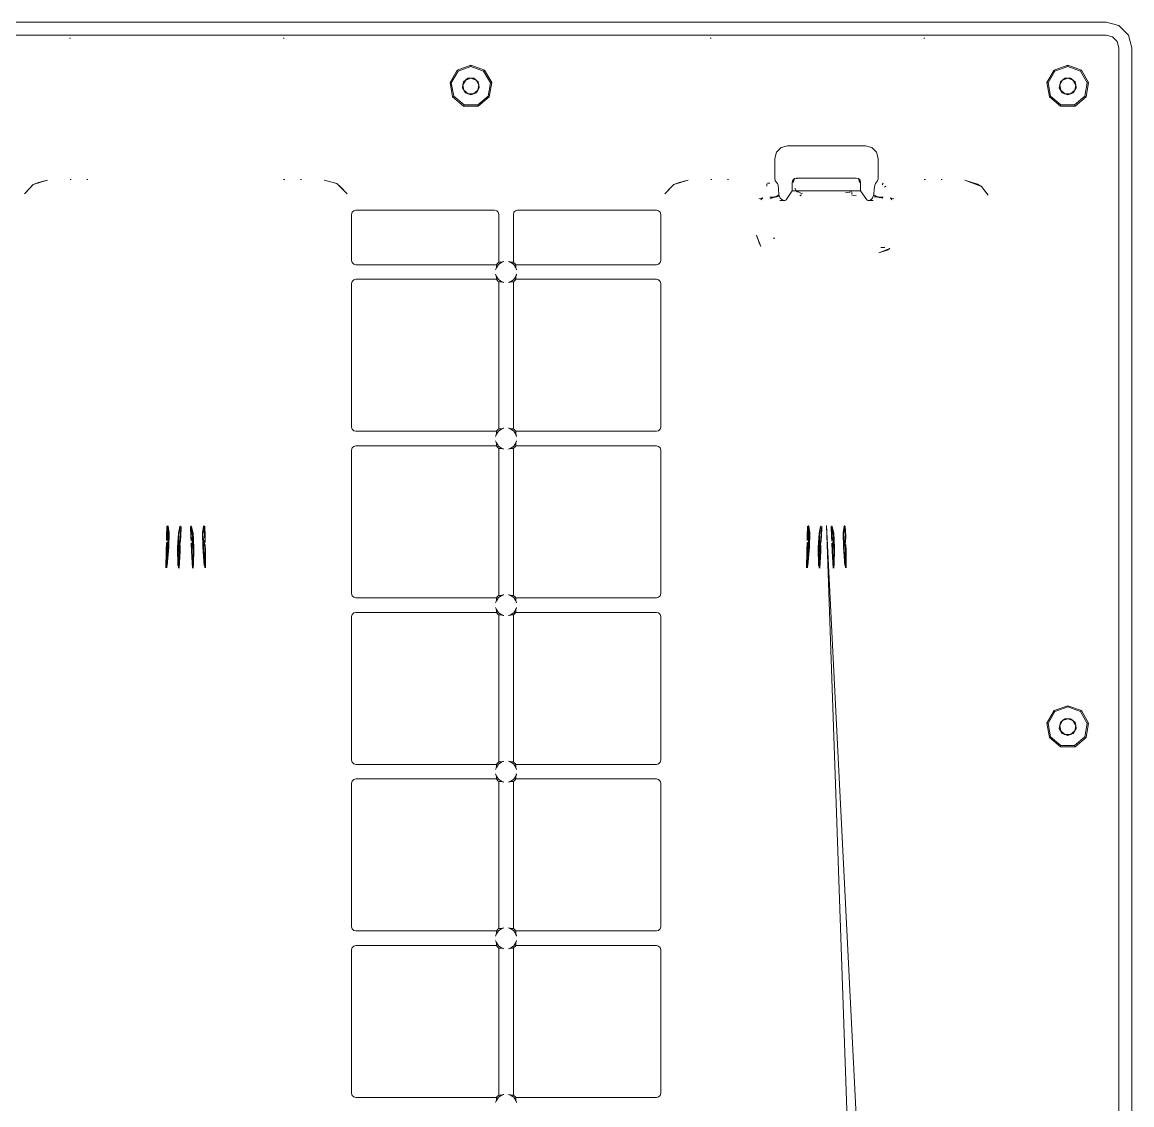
# Model space of a CAD drawing. Header units: millimetres. Extents: x 0 to 1729, y -270 to 583.
# Drawn here: x 888.2 to 1148, y 174.5 to 428 of the extents above; entities that cross this region are included whole.
import ezdxf

# ---------------------------------------------------------------- set-up
doc = ezdxf.new("R2010")
doc.units = ezdxf.units.MM
doc.layers.add('OUTLINE', color=7, linetype='Continuous')

msp = doc.modelspace()

# ---------------------------------------------------------------- linework, layer by layer
at = {"layer": 'OUTLINE', "lineweight": 13}
for p, q in [((6, 428), (1142, 428)), ((1142, 428), (1145, 427.2)), ((1145, 427.2), (1147.2, 425)), ((6, 425), (1142, 425)), ((899.28, 424.28), (899.47, 424.28)), ((899.47, 424.28), (899.53, 424.29)), ((949.28, 424.28), (949.47, 424.28)), ((949.47, 424.28), (949.53, 424.29)), ((1049.28, 424.28), (1049.47, 424.28)), ((1049.47, 424.28), (1049.53, 424.29)), ((1099.28, 424.28), (1099.47, 424.28)), ((1099.47, 424.28), (1099.53, 424.29)), ((1142, 425), (1143.5, 424.6)), ((1143.5, 424.6), (1144.6, 423.5)), ((1144.6, 423.5), (1145, 422)), ((1147.2, 425), (1148, 422)), ((1145, 6), (1145, 422)), ((1148, 6), (1148, 422)), ((988.37, 413.86), (990.06, 416.8)), ((988.67, 413.81), (990.26, 416.56)), ((990.06, 416.8), (993.25, 417.96)), ((990.06, 416.8), (990.26, 416.56)), ((990.26, 416.56), (993.25, 417.65)), ((993.25, 417.96), (993.25, 417.65)), ((993.25, 417.96), (996.44, 416.8)), ((993.25, 417.65), (996.24, 416.56)), ((996.24, 416.56), (996.44, 416.8)), ((996.24, 416.56), (997.83, 413.81)), ((996.44, 416.8), (998.13, 413.86)), ((1128.12, 413.86), (1129.81, 416.8)), ((1128.42, 413.81), (1130.01, 416.56)), ((1129.81, 416.8), (1133, 417.96)), ((1129.81, 416.8), (1130.01, 416.56)), ((1130.01, 416.56), (1133, 417.65)), ((1133, 417.96), (1133, 417.65)), ((1133, 417.96), (1136.19, 416.8)), ((1133, 417.65), (1135.99, 416.56)), ((1135.99, 416.56), (1136.19, 416.8)), ((1135.99, 416.56), (1137.58, 413.81)), ((1136.19, 416.8), (1137.88, 413.86)), ((988.37, 413.86), (988.67, 413.81)), ((988.37, 413.86), (988.96, 410.52)), ((988.67, 413.81), (989.22, 410.67)), ((991.28, 412.65), (991.52, 414)), ((991.28, 412.65), (991.38, 413.33)), ((991.38, 413.33), (992.03, 414.45)), ((991.38, 413.33), (991.52, 414)), ((991.38, 413.33), (991.61, 412.05)), ((991.52, 414), (992.57, 414.88)), ((991.52, 414), (992.03, 414.45)), ((992.03, 414.45), (993.25, 414.9)), ((992.03, 414.45), (992.57, 414.88)), ((992.57, 414.88), (993.25, 414.9)), ((992.57, 414.88), (993.93, 414.88)), ((993.25, 414.9), (993.93, 414.88)), ((993.25, 414.9), (994.47, 414.45)), ((993.93, 414.88), (994.47, 414.45)), ((993.93, 414.88), (994.98, 414)), ((994.47, 414.45), (994.98, 414)), ((994.47, 414.45), (995.12, 413.33)), ((994.89, 412.05), (995.12, 413.33)), ((994.98, 414), (995.12, 413.33)), ((994.98, 414), (995.22, 412.65)), ((995.12, 413.33), (995.22, 412.65)), ((997.28, 410.67), (997.83, 413.81)), ((997.54, 410.52), (998.13, 413.86)), ((997.83, 413.81), (998.13, 413.86)), ((1128.12, 413.86), (1128.42, 413.81)), ((1128.12, 413.86), (1128.71, 410.52)), ((1128.42, 413.81), (1128.97, 410.67)), ((1131.03, 412.65), (1131.27, 414)), ((1131.03, 412.65), (1131.13, 413.33)), ((1131.13, 413.33), (1131.78, 414.45)), ((1131.13, 413.33), (1131.27, 414)), ((1131.13, 413.33), (1131.36, 412.05)), ((1131.27, 414), (1132.32, 414.88)), ((1131.27, 414), (1131.78, 414.45)), ((1131.78, 414.45), (1133, 414.9)), ((1131.78, 414.45), (1132.32, 414.88)), ((1132.32, 414.88), (1133, 414.9)), ((1132.32, 414.88), (1133.68, 414.88)), ((1133, 414.9), (1133.68, 414.88)), ((1133, 414.9), (1134.22, 414.45)), ((1133.68, 414.88), (1134.22, 414.45)), ((1133.68, 414.88), (1134.73, 414)), ((1134.22, 414.45), (1134.73, 414)), ((1134.22, 414.45), (1134.87, 413.33)), ((1134.64, 412.05), (1134.87, 413.33)), ((1134.73, 414), (1134.87, 413.33)), ((1134.73, 414), (1134.97, 412.65)), ((1134.87, 413.33), (1134.97, 412.65)), ((1137.03, 410.67), (1137.58, 413.81)), ((1137.29, 410.52), (1137.88, 413.86)), ((1137.58, 413.81), (1137.88, 413.86)), ((988.96, 410.52), (989.22, 410.67)), ((988.96, 410.52), (991.55, 408.34)), ((989.22, 410.67), (991.66, 408.63)), ((991.28, 412.65), (991.61, 412.05)), ((991.28, 412.65), (991.96, 411.47)), ((991.61, 412.05), (991.96, 411.47)), ((991.61, 412.05), (992.6, 411.22)), ((991.96, 411.47), (992.6, 411.22)), ((991.96, 411.47), (993.25, 411)), ((992.6, 411.22), (993.25, 411)), ((992.6, 411.22), (993.9, 411.22)), ((993.25, 411), (994.54, 411.47)), ((993.25, 411), (993.9, 411.22)), ((993.9, 411.22), (994.89, 412.05)), ((993.9, 411.22), (994.54, 411.47)), ((994.54, 411.47), (995.22, 412.65)), ((994.54, 411.47), (994.89, 412.05)), ((994.84, 408.63), (997.28, 410.67)), ((994.89, 412.05), (995.22, 412.65)), ((994.95, 408.34), (997.54, 410.52)), ((997.28, 410.67), (997.54, 410.52)), ((1128.71, 410.52), (1128.97, 410.67)), ((1128.71, 410.52), (1131.3, 408.34)), ((1128.97, 410.67), (1131.41, 408.63)), ((1131.03, 412.65), (1131.36, 412.05)), ((1131.03, 412.65), (1131.71, 411.47)), ((1131.36, 412.05), (1131.71, 411.47)), ((1131.36, 412.05), (1132.35, 411.22)), ((1131.71, 411.47), (1132.35, 411.22)), ((1131.71, 411.47), (1133, 411)), ((1132.35, 411.22), (1133, 411)), ((1132.35, 411.22), (1133.65, 411.22)), ((1133, 411), (1134.29, 411.47)), ((1133, 411), (1133.65, 411.22)), ((1133.65, 411.22), (1134.64, 412.05)), ((1133.65, 411.22), (1134.29, 411.47)), ((1134.29, 411.47), (1134.97, 412.65)), ((1134.29, 411.47), (1134.64, 412.05)), ((1134.59, 408.63), (1137.03, 410.67)), ((1134.64, 412.05), (1134.97, 412.65)), ((1134.7, 408.34), (1137.29, 410.52)), ((1137.03, 410.67), (1137.29, 410.52)), ((991.55, 408.34), (991.66, 408.63)), ((991.55, 408.34), (994.95, 408.34)), ((991.66, 408.63), (994.84, 408.63)), ((994.84, 408.63), (994.95, 408.34)), ((1131.3, 408.34), (1131.41, 408.63)), ((1131.3, 408.34), (1134.7, 408.34)), ((1131.41, 408.63), (1134.59, 408.63)), ((1134.59, 408.63), (1134.7, 408.34)), ((1064.41, 396.1), (1064.81, 397.59)), ((1064.81, 397.59), (1065.9, 398.68)), ((1065.9, 398.68), (1067.39, 399.08)), ((1067.39, 399.08), (1085.61, 399.08)), ((1085.61, 399.08), (1087.1, 398.68)), ((1087.1, 398.68), (1088.19, 397.59)), ((1088.19, 397.59), (1088.59, 396.1)), ((1064.41, 391.83), (1064.41, 396.1)), ((1088.59, 391.83), (1088.59, 396.1)), ((888.7, 387.82), (890.78, 389.97)), ((890.18, 389.39), (890.78, 389.97)), ((890.78, 389.97), (894.1, 391.01)), ((890.78, 389.97), (892, 390.47)), ((892, 390.47), (894.1, 391.01)), ((899.4, 391.17), (899.67, 391.17)), ((903.33, 391.17), (903.6, 391.17)), ((949.4, 391.17), (949.67, 391.17)), ((953.33, 391.17), (953.6, 391.17)), ((958.9, 391.01), (961, 390.47)), ((958.9, 391.01), (961.83, 390.2)), ((961, 390.47), (961.83, 390.2)), ((961.83, 390.2), (962.82, 389.39)), ((961.83, 390.2), (964.3, 387.82)), ((1038.7, 387.82), (1040.78, 389.97)), ((1040.18, 389.39), (1040.78, 389.97)), ((1040.78, 389.97), (1044.1, 391.01)), ((1040.78, 389.97), (1042, 390.47)), ((1042, 390.47), (1044.1, 391.01)), ((1049.4, 391.17), (1049.67, 391.17)), ((1053.33, 391.17), (1053.6, 391.17)), ((1062.54, 390.14), (1062.56, 389.61)), ((1062.72, 390.32), (1063.25, 390.3)), ((1064.41, 391.83), (1064.42, 391.37)), ((1064.42, 391.37), (1064.46, 391.01)), ((1064.46, 391.01), (1064.52, 390.84)), ((1064.52, 390.84), (1065.02, 390.26)), ((1065.02, 390.26), (1065.18, 389.81)), ((1065.18, 389.81), (1065.31, 388.9)), ((1068.5, 390.5), (1068.63, 391)), ((1068.5, 388.5), (1068.5, 390.5)), ((1068.63, 391), (1069, 391.37)), ((1068.72, 390.47), (1068.94, 391.19)), ((1068.72, 390.47), (1068.86, 391.01)), ((1068.86, 391.01), (1068.94, 391.19)), ((1069, 391.37), (1069.51, 391.5)), ((1069.43, 391.38), (1069.61, 391.42)), ((1069.43, 391.38), (1069.52, 391.41)), ((1069.51, 391.5), (1083.49, 391.5)), ((1069.52, 391.41), (1069.61, 391.42)), ((1083.49, 391.5), (1084, 391.37)), ((1084, 391.37), (1084.37, 391)), ((1084.06, 391.19), (1084.16, 390.98)), ((1084.06, 391.19), (1084.28, 390.47)), ((1084.16, 390.98), (1084.28, 390.47)), ((1084.37, 391), (1084.5, 390.5)), ((1084.5, 388.5), (1084.5, 390.5)), ((1087.69, 388.9), (1087.82, 389.81)), ((1087.82, 389.81), (1087.98, 390.26)), ((1087.98, 390.26), (1088.48, 390.84)), ((1088.48, 390.84), (1088.54, 391.01)), ((1088.54, 391.01), (1088.58, 391.37)), ((1088.58, 391.37), (1088.59, 391.83)), ((1089.54, 389.92), (1089.75, 390.3)), ((1099.4, 391.17), (1099.67, 391.17)), ((1103.33, 391.17), (1103.6, 391.17)), ((1108.9, 391.01), (1111.88, 390.05)), ((1108.9, 391.01), (1112.8, 389.56)), ((1111.88, 390.05), (1112.8, 389.56)), ((888.7, 387.82), (890.18, 389.39)), ((962.82, 389.39), (964.3, 387.82)), ((1038.7, 387.82), (1040.18, 389.39)), ((1064.13, 387.06), (1064.9, 387.24)), ((1064.55, 387.09), (1064.9, 387.24)), ((1064.55, 387.09), (1065.06, 387.22)), ((1064.9, 387.24), (1065.26, 387.51)), ((1064.9, 387.24), (1065.06, 387.22)), ((1064.92, 387.1), (1065.06, 387.22)), ((1064.92, 387.1), (1065.31, 387.15)), ((1065.06, 387.22), (1065.26, 387.51)), ((1065.31, 388.9), (1065.38, 387.68)), ((1065.38, 387.68), (1065.69, 386.79)), ((1067.07, 386.44), (1068.5, 388.5)), ((1068.5, 388.5), (1084.5, 388.5)), ((1069.12, 389.16), (1069.56, 388.31)), ((1069.56, 388.31), (1069.98, 388.25)), ((1069.98, 388.25), (1070.63, 387.85)), ((1070.27, 387.37), (1070.63, 387.58)), ((1070.63, 387.85), (1070.91, 387.93)), ((1080.98, 388.01), (1082.48, 388.31)), ((1080.98, 388.01), (1081.86, 388.21)), ((1081.86, 388.21), (1082.48, 388.31)), ((1082.37, 387.85), (1082.63, 388.08)), ((1082.37, 387.58), (1083.08, 387.32)), ((1083.08, 387.32), (1083.44, 387.44)), ((1084.5, 388.5), (1085.93, 386.44)), ((1087.31, 386.79), (1087.62, 387.68)), ((1087.62, 387.68), (1087.69, 388.9)), ((1087.69, 387.12), (1088.08, 387.1)), ((1087.74, 387.48), (1088.1, 387.24)), ((1087.94, 387.24), (1088.08, 387.1)), ((1087.94, 387.24), (1088.1, 387.24)), ((1087.94, 387.24), (1088.45, 387.1)), ((1088.1, 387.24), (1088.45, 387.1)), ((1088.1, 387.24), (1088.87, 387.06)), ((1090.06, 389.4), (1090.44, 389.61)), ((1112.8, 389.56), (1114.05, 387.88)), ((1112.8, 389.56), (1114.39, 387.47)), ((1114.05, 387.88), (1114.39, 387.47)), ((1060.69, 386.61), (1061.62, 386.88)), ((1061.17, 386.38), (1061.62, 386.88)), ((1063.24, 387.05), (1064.13, 387.06)), ((1063.24, 387.05), (1063.86, 386.97)), ((1063.32, 386.74), (1063.86, 386.97)), ((1063.32, 386.74), (1064.17, 386.96)), ((1063.86, 386.97), (1064.55, 387.09)), ((1063.86, 386.97), (1064.13, 387.06)), ((1063.86, 386.97), (1064.17, 386.96)), ((1064.13, 387.06), (1064.55, 387.09)), ((1064.17, 386.96), (1064.92, 387.1)), ((1064.17, 386.96), (1064.55, 387.09)), ((1064.55, 387.09), (1064.92, 387.1)), ((1065.58, 386.21), (1066.1, 386.22)), ((1065.58, 386.21), (1066.87, 386.21)), ((1065.69, 386.79), (1066.02, 386.48)), ((1066.02, 386.48), (1066.42, 386.28)), ((1066.1, 386.22), (1066.55, 386.27)), ((1066.42, 386.28), (1066.87, 386.21)), ((1066.55, 386.27), (1066.9, 386.35)), ((1066.9, 386.35), (1067.07, 386.44)), ((1085.93, 386.44), (1086.1, 386.35)), ((1086.1, 386.35), (1086.45, 386.27)), ((1086.13, 386.21), (1086.58, 386.28)), ((1086.13, 386.21), (1087.42, 386.21)), ((1086.45, 386.27), (1086.9, 386.22)), ((1086.58, 386.28), (1086.98, 386.48)), ((1086.9, 386.22), (1087.42, 386.21)), ((1086.98, 386.48), (1087.31, 386.79)), ((1088.08, 387.1), (1088.45, 387.1)), ((1088.08, 387.1), (1088.83, 386.96)), ((1088.45, 387.1), (1088.83, 386.96)), ((1088.45, 387.1), (1088.87, 387.06)), ((1088.45, 387.1), (1089.14, 386.98)), ((1088.83, 386.96), (1089.14, 386.98)), ((1088.83, 386.96), (1089.73, 386.82)), ((1088.87, 387.06), (1089.14, 386.98)), ((1088.87, 387.06), (1089.76, 387.05)), ((1089.14, 386.98), (1089.76, 387.05)), ((1089.14, 386.98), (1089.73, 386.82)), ((1091.5, 386.85), (1091.83, 386.38)), ((1091.5, 386.85), (1092.31, 386.61)), ((965.31, 383), (965.45, 383.5)), ((965.31, 372.19), (965.31, 383)), ((965.45, 383.5), (965.81, 383.86)), ((965.81, 383.86), (966.32, 384)), ((966.32, 384), (998.8, 384)), ((998.8, 384), (999.3, 383.86)), ((999.3, 383.86), (999.67, 383.5)), ((999.67, 383.5), (999.8, 383)), ((999.8, 371.79), (999.8, 383)), ((1003.2, 383), (1003.33, 383.5)), ((1003.2, 371.79), (1003.2, 383)), ((1003.33, 383.5), (1003.7, 383.86)), ((1003.7, 383.86), (1004.2, 384)), ((1004.2, 384), (1036.68, 384)), ((1036.68, 384), (1037.19, 383.86)), ((1037.19, 383.86), (1037.55, 383.5)), ((1037.55, 383.5), (1037.69, 383)), ((1037.69, 372.19), (1037.69, 383)), ((1060.13, 378.15), (1060.8, 376.12)), ((1060.13, 378.15), (1061.13, 375.51)), ((1064.07, 377.38), (1064.16, 377.4)), ((1064.16, 377.4), (1064.44, 377.4)), ((1060.8, 376.12), (1061.13, 375.51)), ((1088.74, 373.98), (1091.34, 374.98)), ((1088.74, 373.98), (1090.74, 374.65)), ((1089.2, 375.26), (1089.96, 375.26)), ((1089.96, 375.26), (1090.18, 375.22)), ((1090.74, 374.65), (1091.34, 374.98)), ((965.31, 372.19), (965.45, 371.7)), ((965.45, 371.7), (965.81, 371.33)), ((999.39, 371.41), (999.59, 371.61)), ((999.59, 371.61), (999.8, 371.79)), ((999.73, 371.27), (1000.49, 371.79)), ((999.8, 371.79), (1000.48, 371.79)), ((1000.48, 371.79), (1000.53, 371.81)), ((1000.49, 371.79), (1000.98, 371.95)), ((1000.53, 371.81), (1000.64, 371.85)), ((1000.64, 371.85), (1000.8, 371.9)), ((1000.8, 371.9), (1000.98, 371.95)), ((1002.02, 371.95), (1002.2, 371.9)), ((1002.02, 371.95), (1002.51, 371.79)), ((1002.2, 371.9), (1002.36, 371.85)), ((1002.36, 371.85), (1002.47, 371.81)), ((1002.47, 371.81), (1002.52, 371.79)), ((1002.51, 371.79), (1003.27, 371.27)), ((1002.52, 371.79), (1003.2, 371.79)), ((1003.2, 371.79), (1003.41, 371.61)), ((1003.41, 371.61), (1003.61, 371.41)), ((1037.19, 371.33), (1037.55, 371.7)), ((1037.55, 371.7), (1037.69, 372.19)), ((965.81, 371.33), (966.32, 371.2)), ((966.32, 371.2), (999.21, 371.2)), ((999.05, 370.02), (999.21, 370.51)), ((999.05, 370.02), (999.1, 370.2)), ((999.05, 368.98), (999.1, 368.8)), ((999.05, 368.98), (999.21, 368.49)), ((999.1, 370.2), (999.15, 370.36)), ((999.15, 370.36), (999.19, 370.47)), ((999.19, 370.47), (999.21, 370.52)), ((999.21, 371.2), (999.39, 371.41)), ((999.21, 370.51), (999.73, 371.27)), ((999.21, 370.52), (999.21, 371.2)), ((1003.27, 371.27), (1003.79, 370.51)), ((1003.61, 371.41), (1003.79, 371.2)), ((1003.79, 371.2), (1003.79, 370.52)), ((1003.79, 371.2), (1036.68, 371.2)), ((1003.79, 370.52), (1003.81, 370.47)), ((1003.79, 370.51), (1003.95, 370.02)), ((1003.79, 368.49), (1003.95, 368.98)), ((1003.81, 370.47), (1003.85, 370.36)), ((1003.85, 370.36), (1003.9, 370.2)), ((1003.9, 370.2), (1003.95, 370.02)), ((1003.9, 368.8), (1003.95, 368.98)), ((1036.68, 371.2), (1037.19, 371.33)), ((965.31, 366.81), (965.45, 367.3)), ((965.31, 333.19), (965.31, 366.81)), ((965.45, 367.3), (965.81, 367.67)), ((965.81, 367.67), (966.32, 367.8)), ((966.32, 367.8), (999.21, 367.8)), ((999.1, 368.8), (999.15, 368.64)), ((999.15, 368.64), (999.19, 368.53)), ((999.19, 368.53), (999.21, 368.48)), ((999.21, 368.49), (999.73, 367.73)), ((999.21, 368.48), (999.21, 367.8)), ((999.21, 367.8), (999.39, 367.59)), ((999.39, 367.59), (999.59, 367.39)), ((999.59, 367.39), (999.8, 367.21)), ((999.73, 367.73), (1000.49, 367.21)), ((999.8, 332.79), (999.8, 367.21)), ((999.8, 367.21), (1000.48, 367.21)), ((1000.48, 367.21), (1000.53, 367.19)), ((1000.49, 367.21), (1000.98, 367.05)), ((1000.53, 367.19), (1000.64, 367.15)), ((1000.64, 367.15), (1000.8, 367.1)), ((1000.8, 367.1), (1000.98, 367.05)), ((1002.02, 367.05), (1002.51, 367.21)), ((1002.02, 367.05), (1002.2, 367.1)), ((1002.2, 367.1), (1002.36, 367.15)), ((1002.36, 367.15), (1002.47, 367.19)), ((1002.47, 367.19), (1002.52, 367.21)), ((1002.51, 367.21), (1003.27, 367.73)), ((1002.52, 367.21), (1003.2, 367.21)), ((1003.2, 367.21), (1003.41, 367.39)), ((1003.2, 332.79), (1003.2, 367.21)), ((1003.27, 367.73), (1003.79, 368.49)), ((1003.41, 367.39), (1003.61, 367.59)), ((1003.61, 367.59), (1003.79, 367.8)), ((1003.79, 368.48), (1003.81, 368.53)), ((1003.79, 367.8), (1003.79, 368.48)), ((1003.79, 367.8), (1036.68, 367.8)), ((1003.81, 368.53), (1003.85, 368.64)), ((1003.85, 368.64), (1003.9, 368.8)), ((1036.68, 367.8), (1037.19, 367.67)), ((1037.19, 367.67), (1037.55, 367.3)), ((1037.55, 367.3), (1037.69, 366.81)), ((1037.69, 333.19), (1037.69, 366.81)), ((965.31, 333.19), (965.45, 332.7)), ((965.45, 332.7), (965.81, 332.33)), ((999.39, 332.41), (999.59, 332.61)), ((999.59, 332.61), (999.8, 332.79)), ((999.73, 332.27), (1000.49, 332.79)), ((999.8, 332.79), (1000.48, 332.79)), ((1000.48, 332.79), (1000.53, 332.81)), ((1000.49, 332.79), (1000.98, 332.95)), ((1000.53, 332.81), (1000.64, 332.85)), ((1000.64, 332.85), (1000.8, 332.9)), ((1000.8, 332.9), (1000.98, 332.95)), ((1002.02, 332.95), (1002.2, 332.9)), ((1002.02, 332.95), (1002.51, 332.79)), ((1002.2, 332.9), (1002.36, 332.85)), ((1002.36, 332.85), (1002.47, 332.81)), ((1002.47, 332.81), (1002.52, 332.79)), ((1002.51, 332.79), (1003.27, 332.27)), ((1002.52, 332.79), (1003.2, 332.79)), ((1003.2, 332.79), (1003.41, 332.61)), ((1003.41, 332.61), (1003.61, 332.41)), ((1037.19, 332.33), (1037.55, 332.7)), ((1037.55, 332.7), (1037.69, 333.19)), ((965.81, 332.33), (966.32, 332.2)), ((966.32, 332.2), (999.21, 332.2)), ((999.05, 331.02), (999.21, 331.51)), ((999.05, 331.02), (999.1, 331.2)), ((999.05, 329.98), (999.1, 329.8)), ((999.05, 329.98), (999.21, 329.49)), ((999.1, 331.2), (999.15, 331.36)), ((999.15, 331.36), (999.19, 331.47)), ((999.19, 331.47), (999.21, 331.52)), ((999.21, 332.2), (999.39, 332.41)), ((999.21, 331.51), (999.73, 332.27)), ((999.21, 331.52), (999.21, 332.2)), ((1003.27, 332.27), (1003.79, 331.51)), ((1003.61, 332.41), (1003.79, 332.2)), ((1003.79, 332.2), (1003.79, 331.52)), ((1003.79, 332.2), (1036.68, 332.2)), ((1003.79, 331.52), (1003.81, 331.47)), ((1003.79, 331.51), (1003.95, 331.02)), ((1003.79, 329.49), (1003.95, 329.98)), ((1003.81, 331.47), (1003.85, 331.36)), ((1003.85, 331.36), (1003.9, 331.2)), ((1003.9, 331.2), (1003.95, 331.02)), ((1003.9, 329.8), (1003.95, 329.98)), ((1036.68, 332.2), (1037.19, 332.33)), ((965.31, 327.81), (965.45, 328.3)), ((965.31, 294.19), (965.31, 327.81)), ((965.45, 328.3), (965.81, 328.67)), ((965.81, 328.67), (966.32, 328.8)), ((966.32, 328.8), (999.21, 328.8)), ((999.1, 329.8), (999.15, 329.64)), ((999.15, 329.64), (999.19, 329.53)), ((999.19, 329.53), (999.21, 329.48)), ((999.21, 329.49), (999.73, 328.73)), ((999.21, 329.48), (999.21, 328.8)), ((999.21, 328.8), (999.39, 328.59)), ((999.39, 328.59), (999.59, 328.39)), ((999.59, 328.39), (999.8, 328.21)), ((999.73, 328.73), (1000.49, 328.21)), ((999.8, 293.79), (999.8, 328.21)), ((999.8, 328.21), (1000.48, 328.21)), ((1000.48, 328.21), (1000.53, 328.19)), ((1000.49, 328.21), (1000.98, 328.05)), ((1000.53, 328.19), (1000.64, 328.15)), ((1000.64, 328.15), (1000.8, 328.1)), ((1000.8, 328.1), (1000.98, 328.05)), ((1002.02, 328.05), (1002.51, 328.21)), ((1002.02, 328.05), (1002.2, 328.1)), ((1002.2, 328.1), (1002.36, 328.15)), ((1002.36, 328.15), (1002.47, 328.19)), ((1002.47, 328.19), (1002.52, 328.21)), ((1002.51, 328.21), (1003.27, 328.73)), ((1002.52, 328.21), (1003.2, 328.21)), ((1003.2, 328.21), (1003.41, 328.39)), ((1003.2, 293.79), (1003.2, 328.21)), ((1003.27, 328.73), (1003.79, 329.49)), ((1003.41, 328.39), (1003.61, 328.59)), ((1003.61, 328.59), (1003.79, 328.8)), ((1003.79, 329.48), (1003.81, 329.53)), ((1003.79, 328.8), (1003.79, 329.48)), ((1003.79, 328.8), (1036.68, 328.8)), ((1003.81, 329.53), (1003.85, 329.64)), ((1003.85, 329.64), (1003.9, 329.8)), ((1036.68, 328.8), (1037.19, 328.67)), ((1037.19, 328.67), (1037.55, 328.3)), ((1037.55, 328.3), (1037.69, 327.81)), ((1037.69, 294.19), (1037.69, 327.81)), ((921.99, 307.63), (922.08, 310.01)), ((922.01, 306.63), (922.08, 310.01)), ((922.1, 308.03), (922.16, 309.82)), ((922.12, 306.74), (922.16, 309.82)), ((922.27, 310.18), (922.5, 307.97)), ((922.35, 310), (922.4, 306.92)), ((922.35, 310), (922.61, 308.42)), ((924.76, 308.35), (925.13, 309.9)), ((924.84, 307.88), (925.22, 310.07)), ((925.16, 307.1), (925.31, 309.71)), ((925.21, 306.04), (925.4, 309.89)), ((925.24, 307.92), (925.31, 309.71)), ((925.32, 307.51), (925.4, 309.89)), ((927.6, 309.89), (927.68, 307.51)), ((927.6, 309.89), (927.77, 306.51)), ((927.69, 309.71), (927.76, 307.92)), ((927.69, 309.71), (927.87, 306.63)), ((927.78, 310.07), (928.16, 307.88)), ((927.87, 309.9), (928.14, 306.83)), ((927.87, 309.9), (928.24, 308.35)), ((930.39, 308.42), (930.65, 310)), ((930.5, 307.97), (930.73, 310.18)), ((930.84, 309.82), (930.87, 307.2)), ((930.84, 309.82), (930.9, 308.03)), ((930.92, 310.01), (931, 306.16)), ((930.92, 310.01), (931.01, 307.63)), ((1071.99, 307.63), (1072.08, 310.01)), ((1072.01, 306.63), (1072.08, 310.01)), ((1072.1, 308.03), (1072.16, 309.82)), ((1072.12, 306.74), (1072.16, 309.82)), ((1072.27, 310.18), (1072.5, 307.97)), ((1072.35, 310), (1072.4, 306.92)), ((1072.35, 310), (1072.61, 308.42)), ((1074.76, 308.35), (1075.13, 309.9)), ((1074.84, 307.88), (1075.22, 310.07)), ((1075.16, 307.1), (1075.31, 309.71)), ((1075.21, 306.04), (1075.4, 309.89)), ((1075.24, 307.92), (1075.31, 309.71)), ((1075.32, 307.51), (1075.4, 309.89)), ((1076.5, 310.15), (1085.22, 59.91)), ((1076.5, 310.15), (1089.37, 55.57)), ((1077.6, 309.89), (1077.68, 307.51)), ((1077.6, 309.89), (1077.77, 306.51)), ((1077.69, 309.71), (1077.76, 307.92)), ((1077.69, 309.71), (1077.87, 306.63)), ((1077.78, 310.07), (1078.16, 307.88)), ((1077.87, 309.9), (1078.14, 306.83)), ((1077.87, 309.9), (1078.24, 308.35)), ((1080.39, 308.42), (1080.65, 310)), ((1080.5, 307.97), (1080.73, 310.18)), ((1080.84, 309.82), (1080.87, 307.2)), ((1080.84, 309.82), (1080.9, 308.03)), ((1080.92, 310.01), (1081, 306.16)), ((1080.92, 310.01), (1081.01, 307.63)), ((921.99, 307.63), (922.01, 306.63)), ((922.1, 308.03), (922.12, 306.74)), ((922.28, 306.3), (922.29, 306.79)), ((922.29, 306.79), (922.5, 307.97)), ((922.39, 306.4), (922.4, 306.92)), ((922.4, 306.92), (922.61, 308.42)), ((922.42, 304.42), (922.5, 307.97)), ((922.54, 305.1), (922.61, 308.42)), ((924.59, 305.03), (924.76, 308.35)), ((924.59, 305.03), (924.86, 306.83)), ((924.67, 304.34), (924.84, 307.88)), ((924.67, 300.68), (924.86, 306.83)), ((924.76, 308.35), (924.89, 307.31)), ((924.84, 307.88), (924.94, 306.21)), ((924.85, 300.66), (925.13, 306.63)), ((924.86, 306.83), (924.89, 307.31)), ((925.08, 304.76), (925.13, 306.63)), ((925.16, 307.1), (925.24, 307.92)), ((925.21, 306.04), (925.32, 307.51)), ((927.68, 307.51), (927.77, 306.51)), ((927.76, 307.92), (927.87, 306.63)), ((928.04, 306.69), (928.16, 307.88)), ((928.04, 306.69), (928.06, 306.21)), ((928.14, 306.83), (928.24, 308.35)), ((928.14, 306.83), (928.16, 306.32)), ((928.16, 307.88), (928.33, 304.34)), ((928.24, 308.35), (928.41, 305.03)), ((930.39, 308.42), (930.46, 305.1)), ((930.39, 308.42), (930.59, 307.4)), ((930.46, 305.1), (930.6, 306.92)), ((930.5, 307.97), (930.58, 304.42)), ((930.5, 307.97), (930.72, 306.3)), ((930.59, 307.4), (930.6, 306.92)), ((930.6, 306.92), (930.84, 300.77)), ((930.87, 307.2), (930.9, 308.03)), ((930.88, 306.74), (930.96, 304.87)), ((930.88, 306.74), (931.02, 300.76)), ((931, 306.16), (931.01, 307.63)), ((1071.99, 307.63), (1072.01, 306.63)), ((1072.1, 308.03), (1072.12, 306.74)), ((1072.28, 306.3), (1072.29, 306.79)), ((1072.29, 306.79), (1072.5, 307.97)), ((1072.39, 306.4), (1072.4, 306.92)), ((1072.4, 306.92), (1072.61, 308.42)), ((1072.42, 304.42), (1072.5, 307.97)), ((1072.54, 305.1), (1072.61, 308.42)), ((1074.59, 305.03), (1074.76, 308.35)), ((1074.59, 305.03), (1074.86, 306.83)), ((1074.67, 304.34), (1074.84, 307.88)), ((1074.67, 300.68), (1074.86, 306.83)), ((1074.76, 308.35), (1074.89, 307.31)), ((1074.84, 307.88), (1074.94, 306.21)), ((1074.85, 300.66), (1075.13, 306.63)), ((1074.86, 306.83), (1074.89, 307.31)), ((1075.08, 304.76), (1075.13, 306.63)), ((1075.16, 307.1), (1075.24, 307.92)), ((1075.21, 306.04), (1075.32, 307.51)), ((1077.68, 307.51), (1077.77, 306.51)), ((1077.76, 307.92), (1077.87, 306.63)), ((1078.04, 306.69), (1078.16, 307.88)), ((1078.04, 306.69), (1078.06, 306.21)), ((1078.14, 306.83), (1078.24, 308.35)), ((1078.14, 306.83), (1078.16, 306.32)), ((1078.16, 307.88), (1078.33, 304.34)), ((1078.24, 308.35), (1078.41, 305.03)), ((1080.39, 308.42), (1080.46, 305.1)), ((1080.39, 308.42), (1080.59, 307.4)), ((1080.46, 305.1), (1080.6, 306.92)), ((1080.5, 307.97), (1080.58, 304.42)), ((1080.5, 307.97), (1080.72, 306.3)), ((1080.59, 307.4), (1080.6, 306.92)), ((1080.6, 306.92), (1080.84, 300.77)), ((1080.87, 307.2), (1080.9, 308.03)), ((1080.88, 306.74), (1080.96, 304.87)), ((1080.88, 306.74), (1081.02, 300.76)), ((1081, 306.16), (1081.01, 307.63)), ((921.86, 300.26), (922, 306.16)), ((921.86, 300.26), (921.91, 304.26)), ((921.91, 304.26), (922, 306.16)), ((921.98, 300.76), (922.11, 306.24)), ((921.98, 300.76), (922.04, 304.87)), ((922.04, 300.24), (922.28, 306.3)), ((922.04, 304.87), (922.11, 306.24)), ((922.04, 300.24), (922.42, 304.42)), ((922.16, 300.77), (922.54, 305.1)), ((922.28, 306.3), (922.42, 304.42)), ((922.39, 306.4), (922.54, 305.1)), ((924.59, 305.03), (924.67, 300.68)), ((924.67, 304.34), (924.91, 305.7)), ((924.67, 304.34), (924.76, 300.14)), ((924.85, 300.66), (925.08, 304.76)), ((924.91, 305.7), (924.94, 306.21)), ((924.94, 300.15), (925.19, 305.55)), ((924.94, 300.15), (925.16, 304.14)), ((925.16, 304.14), (925.19, 305.55)), ((927.79, 306.04), (927.84, 304.14)), ((927.79, 306.04), (928.06, 300.15)), ((927.84, 304.14), (928.06, 300.15)), ((927.89, 306.13), (927.92, 304.76)), ((927.89, 306.13), (928.15, 300.66)), ((927.92, 304.76), (928.15, 300.66)), ((928.06, 306.21), (928.33, 304.34)), ((928.16, 306.32), (928.41, 305.03)), ((928.24, 300.14), (928.33, 304.34)), ((928.33, 300.68), (928.41, 305.03)), ((930.46, 305.1), (930.84, 300.77)), ((930.58, 304.42), (930.73, 305.8)), ((930.58, 304.42), (930.96, 300.24)), ((930.72, 306.3), (930.73, 305.8)), ((930.96, 304.87), (931.02, 300.76)), ((931.01, 305.67), (931.09, 304.26)), ((931.01, 305.67), (931.14, 300.26)), ((931.09, 304.26), (931.14, 300.26)), ((1071.86, 300.26), (1072, 306.16)), ((1071.86, 300.26), (1071.91, 304.26)), ((1071.91, 304.26), (1072, 306.16)), ((1071.98, 300.76), (1072.11, 306.24)), ((1071.98, 300.76), (1072.04, 304.87)), ((1072.04, 300.24), (1072.28, 306.3)), ((1072.04, 304.87), (1072.11, 306.24)), ((1072.04, 300.24), (1072.42, 304.42)), ((1072.16, 300.77), (1072.54, 305.1)), ((1072.28, 306.3), (1072.42, 304.42)), ((1072.39, 306.4), (1072.54, 305.1)), ((1074.59, 305.03), (1074.67, 300.68)), ((1074.67, 304.34), (1074.91, 305.7)), ((1074.67, 304.34), (1074.76, 300.14)), ((1074.85, 300.66), (1075.08, 304.76)), ((1074.91, 305.7), (1074.94, 306.21)), ((1074.94, 300.15), (1075.19, 305.55)), ((1074.94, 300.15), (1075.16, 304.14)), ((1075.16, 304.14), (1075.19, 305.55)), ((1077.79, 306.04), (1077.84, 304.14)), ((1077.79, 306.04), (1078.06, 300.15)), ((1077.84, 304.14), (1078.06, 300.15)), ((1077.89, 306.13), (1077.92, 304.76)), ((1077.89, 306.13), (1078.15, 300.66)), ((1077.92, 304.76), (1078.15, 300.66)), ((1078.06, 306.21), (1078.33, 304.34)), ((1078.16, 306.32), (1078.41, 305.03)), ((1078.24, 300.14), (1078.33, 304.34)), ((1078.33, 300.68), (1078.41, 305.03)), ((1080.46, 305.1), (1080.84, 300.77)), ((1080.58, 304.42), (1080.73, 305.8)), ((1080.58, 304.42), (1080.96, 300.24)), ((1080.72, 306.3), (1080.73, 305.8)), ((1080.96, 304.87), (1081.02, 300.76)), ((1081.01, 305.67), (1081.09, 304.26)), ((1081.01, 305.67), (1081.14, 300.26)), ((1081.09, 304.26), (1081.14, 300.26)), ((965.31, 294.19), (965.45, 293.7)), ((965.45, 293.7), (965.81, 293.33)), ((999.39, 293.41), (999.59, 293.61)), ((999.59, 293.61), (999.8, 293.79)), ((999.73, 293.27), (1000.49, 293.79)), ((999.8, 293.79), (1000.48, 293.79)), ((1000.48, 293.79), (1000.53, 293.81)), ((1000.49, 293.79), (1000.98, 293.95)), ((1000.53, 293.81), (1000.64, 293.85)), ((1000.64, 293.85), (1000.8, 293.9)), ((1000.8, 293.9), (1000.98, 293.95)), ((1002.02, 293.95), (1002.2, 293.9)), ((1002.02, 293.95), (1002.51, 293.79)), ((1002.2, 293.9), (1002.36, 293.85)), ((1002.36, 293.85), (1002.47, 293.81)), ((1002.47, 293.81), (1002.52, 293.79)), ((1002.51, 293.79), (1003.27, 293.27)), ((1002.52, 293.79), (1003.2, 293.79)), ((1003.2, 293.79), (1003.41, 293.61)), ((1003.41, 293.61), (1003.61, 293.41)), ((1037.19, 293.33), (1037.55, 293.7)), ((1037.55, 293.7), (1037.69, 294.19)), ((965.81, 293.33), (966.32, 293.2)), ((966.32, 293.2), (999.21, 293.2)), ((999.05, 292.02), (999.21, 292.51)), ((999.05, 292.02), (999.1, 292.2)), ((999.05, 290.98), (999.1, 290.8)), ((999.05, 290.98), (999.21, 290.49)), ((999.1, 292.2), (999.15, 292.36)), ((999.15, 292.36), (999.19, 292.47)), ((999.19, 292.47), (999.21, 292.52)), ((999.21, 293.2), (999.39, 293.41)), ((999.21, 292.51), (999.73, 293.27)), ((999.21, 292.52), (999.21, 293.2)), ((1003.27, 293.27), (1003.79, 292.51)), ((1003.61, 293.41), (1003.79, 293.2)), ((1003.79, 293.2), (1003.79, 292.52)), ((1003.79, 293.2), (1036.68, 293.2)), ((1003.79, 292.52), (1003.81, 292.47)), ((1003.79, 292.51), (1003.95, 292.02)), ((1003.79, 290.49), (1003.95, 290.98)), ((1003.81, 292.47), (1003.85, 292.36)), ((1003.85, 292.36), (1003.9, 292.2)), ((1003.9, 292.2), (1003.95, 292.02)), ((1003.9, 290.8), (1003.95, 290.98)), ((1036.68, 293.2), (1037.19, 293.33)), ((965.31, 288.81), (965.45, 289.3)), ((965.31, 255.19), (965.31, 288.81)), ((965.45, 289.3), (965.81, 289.67)), ((965.81, 289.67), (966.32, 289.8)), ((966.32, 289.8), (999.21, 289.8)), ((999.1, 290.8), (999.15, 290.64)), ((999.15, 290.64), (999.19, 290.53)), ((999.19, 290.53), (999.21, 290.48)), ((999.21, 290.49), (999.73, 289.73)), ((999.21, 290.48), (999.21, 289.8)), ((999.21, 289.8), (999.39, 289.59)), ((999.39, 289.59), (999.59, 289.39)), ((999.59, 289.39), (999.8, 289.21)), ((999.73, 289.73), (1000.49, 289.21)), ((999.8, 254.79), (999.8, 289.21)), ((999.8, 289.21), (1000.48, 289.21)), ((1000.48, 289.21), (1000.53, 289.19)), ((1000.49, 289.21), (1000.98, 289.05)), ((1000.53, 289.19), (1000.64, 289.15)), ((1000.64, 289.15), (1000.8, 289.1)), ((1000.8, 289.1), (1000.98, 289.05)), ((1002.02, 289.05), (1002.51, 289.21)), ((1002.02, 289.05), (1002.2, 289.1)), ((1002.2, 289.1), (1002.36, 289.15)), ((1002.36, 289.15), (1002.47, 289.19)), ((1002.47, 289.19), (1002.52, 289.21)), ((1002.51, 289.21), (1003.27, 289.73)), ((1002.52, 289.21), (1003.2, 289.21)), ((1003.2, 289.21), (1003.41, 289.39)), ((1003.2, 254.79), (1003.2, 289.21)), ((1003.27, 289.73), (1003.79, 290.49)), ((1003.41, 289.39), (1003.61, 289.59)), ((1003.61, 289.59), (1003.79, 289.8)), ((1003.79, 290.48), (1003.81, 290.53)), ((1003.79, 289.8), (1003.79, 290.48)), ((1003.79, 289.8), (1036.68, 289.8)), ((1003.81, 290.53), (1003.85, 290.64)), ((1003.85, 290.64), (1003.9, 290.8)), ((1036.68, 289.8), (1037.19, 289.67)), ((1037.19, 289.67), (1037.55, 289.3)), ((1037.55, 289.3), (1037.69, 288.81)), ((1037.69, 255.19), (1037.69, 288.81)), ((1129.81, 266.8), (1133, 267.96)), ((1130.01, 266.56), (1133, 267.65)), ((1133, 267.96), (1133, 267.65)), ((1133, 267.96), (1136.19, 266.8)), ((1133, 267.65), (1135.99, 266.56)), ((1128.12, 263.86), (1129.81, 266.8)), ((1128.42, 263.81), (1130.01, 266.56)), ((1129.81, 266.8), (1130.01, 266.56)), ((1135.99, 266.56), (1136.19, 266.8)), ((1135.99, 266.56), (1137.58, 263.81)), ((1136.19, 266.8), (1137.88, 263.86)), ((1128.12, 263.86), (1128.42, 263.81)), ((1128.12, 263.86), (1128.71, 260.52)), ((1128.42, 263.81), (1128.97, 260.67)), ((1131.03, 262.65), (1131.27, 264)), ((1131.03, 262.65), (1131.13, 263.33)), ((1131.03, 262.65), (1131.36, 262.05)), ((1131.03, 262.65), (1131.71, 261.47)), ((1131.13, 263.33), (1131.78, 264.45)), ((1131.13, 263.33), (1131.27, 264)), ((1131.13, 263.33), (1131.36, 262.05)), ((1131.27, 264), (1132.32, 264.88)), ((1131.27, 264), (1131.78, 264.45)), ((1131.78, 264.45), (1133, 264.9)), ((1131.78, 264.45), (1132.32, 264.88)), ((1132.32, 264.88), (1133, 264.9)), ((1132.32, 264.88), (1133.68, 264.88)), ((1133, 264.9), (1133.68, 264.88)), ((1133, 264.9), (1134.22, 264.45)), ((1133.68, 264.88), (1134.22, 264.45)), ((1133.68, 264.88), (1134.73, 264)), ((1134.22, 264.45), (1134.73, 264)), ((1134.22, 264.45), (1134.87, 263.33)), ((1134.29, 261.47), (1134.97, 262.65)), ((1134.64, 262.05), (1134.87, 263.33)), ((1134.64, 262.05), (1134.97, 262.65)), ((1134.73, 264), (1134.87, 263.33)), ((1134.73, 264), (1134.97, 262.65)), ((1134.87, 263.33), (1134.97, 262.65)), ((1137.03, 260.67), (1137.58, 263.81)), ((1137.29, 260.52), (1137.88, 263.86)), ((1137.58, 263.81), (1137.88, 263.86)), ((1128.71, 260.52), (1128.97, 260.67)), ((1128.71, 260.52), (1131.3, 258.34)), ((1128.97, 260.67), (1131.41, 258.63)), ((1131.36, 262.05), (1131.71, 261.47)), ((1131.36, 262.05), (1132.35, 261.22)), ((1131.71, 261.47), (1132.35, 261.22)), ((1131.71, 261.47), (1133, 261)), ((1132.35, 261.22), (1133, 261)), ((1132.35, 261.22), (1133.65, 261.22)), ((1133, 261), (1134.29, 261.47)), ((1133, 261), (1133.65, 261.22)), ((1133.65, 261.22), (1134.64, 262.05)), ((1133.65, 261.22), (1134.29, 261.47)), ((1134.29, 261.47), (1134.64, 262.05)), ((1134.59, 258.63), (1137.03, 260.67)), ((1134.7, 258.34), (1137.29, 260.52)), ((1137.03, 260.67), (1137.29, 260.52)), ((1131.3, 258.34), (1131.41, 258.63)), ((1131.3, 258.34), (1134.7, 258.34)), ((1131.41, 258.63), (1134.59, 258.63)), ((1134.59, 258.63), (1134.7, 258.34)), ((965.31, 255.19), (965.45, 254.7)), ((965.45, 254.7), (965.81, 254.33)), ((999.39, 254.41), (999.59, 254.61)), ((999.59, 254.61), (999.8, 254.79)), ((999.73, 254.27), (1000.49, 254.79)), ((999.8, 254.79), (1000.48, 254.79)), ((1000.48, 254.79), (1000.53, 254.81)), ((1000.49, 254.79), (1000.98, 254.95)), ((1000.53, 254.81), (1000.64, 254.85)), ((1000.64, 254.85), (1000.8, 254.9)), ((1000.8, 254.9), (1000.98, 254.95)), ((1002.02, 254.95), (1002.2, 254.9)), ((1002.02, 254.95), (1002.51, 254.79)), ((1002.2, 254.9), (1002.36, 254.85)), ((1002.36, 254.85), (1002.47, 254.81)), ((1002.47, 254.81), (1002.52, 254.79)), ((1002.51, 254.79), (1003.27, 254.27)), ((1002.52, 254.79), (1003.2, 254.79)), ((1003.2, 254.79), (1003.41, 254.61)), ((1003.41, 254.61), (1003.61, 254.41)), ((1037.19, 254.33), (1037.55, 254.7)), ((1037.55, 254.7), (1037.69, 255.19)), ((965.81, 254.33), (966.32, 254.2)), ((966.32, 254.2), (999.21, 254.2)), ((999.05, 253.02), (999.21, 253.51)), ((999.05, 253.02), (999.1, 253.2)), ((999.1, 253.2), (999.15, 253.36)), ((999.15, 253.36), (999.19, 253.47)), ((999.19, 253.47), (999.21, 253.52)), ((999.21, 254.2), (999.39, 254.41)), ((999.21, 253.51), (999.73, 254.27)), ((999.21, 253.52), (999.21, 254.2)), ((1003.27, 254.27), (1003.79, 253.51)), ((1003.61, 254.41), (1003.79, 254.2)), ((1003.79, 254.2), (1003.79, 253.52)), ((1003.79, 254.2), (1036.68, 254.2)), ((1003.79, 253.52), (1003.81, 253.47)), ((1003.79, 253.51), (1003.95, 253.02)), ((1003.81, 253.47), (1003.85, 253.36)), ((1003.85, 253.36), (1003.9, 253.2)), ((1003.9, 253.2), (1003.95, 253.02)), ((1036.68, 254.2), (1037.19, 254.33)), ((965.31, 249.81), (965.45, 250.3)), ((965.31, 216.19), (965.31, 249.81)), ((965.45, 250.3), (965.81, 250.67)), ((965.81, 250.67), (966.32, 250.8)), ((966.32, 250.8), (999.21, 250.8)), ((999.05, 251.98), (999.1, 251.8)), ((999.05, 251.98), (999.21, 251.49)), ((999.1, 251.8), (999.15, 251.64)), ((999.15, 251.64), (999.19, 251.53)), ((999.19, 251.53), (999.21, 251.48)), ((999.21, 251.49), (999.73, 250.73)), ((999.21, 251.48), (999.21, 250.8)), ((999.21, 250.8), (999.39, 250.59)), ((999.39, 250.59), (999.59, 250.39)), ((999.59, 250.39), (999.8, 250.21)), ((999.73, 250.73), (1000.49, 250.21)), ((999.8, 215.79), (999.8, 250.21)), ((999.8, 250.21), (1000.48, 250.21)), ((1000.48, 250.21), (1000.53, 250.19)), ((1000.49, 250.21), (1000.98, 250.05)), ((1000.53, 250.19), (1000.64, 250.15)), ((1000.64, 250.15), (1000.8, 250.1)), ((1000.8, 250.1), (1000.98, 250.05)), ((1002.02, 250.05), (1002.51, 250.21)), ((1002.02, 250.05), (1002.2, 250.1)), ((1002.2, 250.1), (1002.36, 250.15)), ((1002.36, 250.15), (1002.47, 250.19)), ((1002.47, 250.19), (1002.52, 250.21)), ((1002.51, 250.21), (1003.27, 250.73)), ((1002.52, 250.21), (1003.2, 250.21)), ((1003.2, 250.21), (1003.41, 250.39)), ((1003.2, 215.79), (1003.2, 250.21)), ((1003.27, 250.73), (1003.79, 251.49)), ((1003.41, 250.39), (1003.61, 250.59)), ((1003.61, 250.59), (1003.79, 250.8)), ((1003.79, 251.49), (1003.95, 251.98)), ((1003.79, 251.48), (1003.81, 251.53)), ((1003.79, 250.8), (1003.79, 251.48)), ((1003.79, 250.8), (1036.68, 250.8)), ((1003.81, 251.53), (1003.85, 251.64)), ((1003.85, 251.64), (1003.9, 251.8)), ((1003.9, 251.8), (1003.95, 251.98)), ((1036.68, 250.8), (1037.19, 250.67)), ((1037.19, 250.67), (1037.55, 250.3)), ((1037.55, 250.3), (1037.69, 249.81)), ((1037.69, 216.19), (1037.69, 249.81)), ((965.31, 216.19), (965.45, 215.7)), ((965.45, 215.7), (965.81, 215.33)), ((999.59, 215.61), (999.8, 215.79)), ((999.73, 215.27), (1000.49, 215.79)), ((999.8, 215.79), (1000.48, 215.79)), ((1000.48, 215.79), (1000.53, 215.81)), ((1000.49, 215.79), (1000.98, 215.95)), ((1000.53, 215.81), (1000.64, 215.85)), ((1000.64, 215.85), (1000.8, 215.9)), ((1000.8, 215.9), (1000.98, 215.95)), ((1002.02, 215.95), (1002.2, 215.9)), ((1002.02, 215.95), (1002.51, 215.79)), ((1002.2, 215.9), (1002.36, 215.85)), ((1002.36, 215.85), (1002.47, 215.81)), ((1002.47, 215.81), (1002.52, 215.79)), ((1002.51, 215.79), (1003.27, 215.27)), ((1002.52, 215.79), (1003.2, 215.79)), ((1003.2, 215.79), (1003.41, 215.61)), ((1037.19, 215.33), (1037.55, 215.7)), ((1037.55, 215.7), (1037.69, 216.19)), ((965.81, 215.33), (966.32, 215.2)), ((966.32, 215.2), (999.21, 215.2)), ((999.05, 214.02), (999.21, 214.51)), ((999.05, 214.02), (999.1, 214.2)), ((999.1, 214.2), (999.15, 214.36)), ((999.15, 214.36), (999.19, 214.47)), ((999.19, 214.47), (999.21, 214.52)), ((999.21, 215.2), (999.39, 215.41)), ((999.21, 214.51), (999.73, 215.27)), ((999.21, 214.52), (999.21, 215.2)), ((999.39, 215.41), (999.59, 215.61)), ((1003.27, 215.27), (1003.79, 214.51)), ((1003.41, 215.61), (1003.61, 215.41)), ((1003.61, 215.41), (1003.79, 215.2)), ((1003.79, 215.2), (1003.79, 214.52)), ((1003.79, 215.2), (1036.68, 215.2)), ((1003.79, 214.52), (1003.81, 214.47)), ((1003.79, 214.51), (1003.95, 214.02)), ((1003.81, 214.47), (1003.85, 214.36)), ((1003.85, 214.36), (1003.9, 214.2)), ((1003.9, 214.2), (1003.95, 214.02)), ((1036.68, 215.2), (1037.19, 215.33)), ((965.31, 210.81), (965.45, 211.3)), ((965.31, 177.19), (965.31, 210.81)), ((965.45, 211.3), (965.81, 211.67)), ((965.81, 211.67), (966.32, 211.8)), ((966.32, 211.8), (999.21, 211.8)), ((999.05, 212.98), (999.1, 212.8)), ((999.05, 212.98), (999.21, 212.49)), ((999.1, 212.8), (999.15, 212.64)), ((999.15, 212.64), (999.19, 212.53)), ((999.19, 212.53), (999.21, 212.48)), ((999.21, 212.49), (999.73, 211.73)), ((999.21, 212.48), (999.21, 211.8)), ((999.21, 211.8), (999.39, 211.59)), ((999.39, 211.59), (999.59, 211.39)), ((999.59, 211.39), (999.8, 211.21)), ((999.73, 211.73), (1000.49, 211.21)), ((999.8, 176.79), (999.8, 211.21)), ((999.8, 211.21), (1000.48, 211.21)), ((1000.48, 211.21), (1000.53, 211.19)), ((1000.49, 211.21), (1000.98, 211.05)), ((1000.53, 211.19), (1000.64, 211.15)), ((1000.64, 211.15), (1000.8, 211.1)), ((1000.8, 211.1), (1000.98, 211.05)), ((1002.02, 211.05), (1002.51, 211.21)), ((1002.02, 211.05), (1002.2, 211.1)), ((1002.2, 211.1), (1002.36, 211.15)), ((1002.36, 211.15), (1002.47, 211.19)), ((1002.47, 211.19), (1002.52, 211.21)), ((1002.51, 211.21), (1003.27, 211.73)), ((1002.52, 211.21), (1003.2, 211.21)), ((1003.2, 211.21), (1003.41, 211.39)), ((1003.2, 176.79), (1003.2, 211.21)), ((1003.27, 211.73), (1003.79, 212.49)), ((1003.41, 211.39), (1003.61, 211.59)), ((1003.61, 211.59), (1003.79, 211.8)), ((1003.79, 212.49), (1003.95, 212.98)), ((1003.79, 212.48), (1003.81, 212.53)), ((1003.79, 211.8), (1003.79, 212.48)), ((1003.79, 211.8), (1036.68, 211.8)), ((1003.81, 212.53), (1003.85, 212.64)), ((1003.85, 212.64), (1003.9, 212.8)), ((1003.9, 212.8), (1003.95, 212.98)), ((1036.68, 211.8), (1037.19, 211.67)), ((1037.19, 211.67), (1037.55, 211.3)), ((1037.55, 211.3), (1037.69, 210.81)), ((1037.69, 177.19), (1037.69, 210.81)), ((965.31, 177.19), (965.45, 176.7)), ((965.45, 176.7), (965.81, 176.33)), ((999.59, 176.61), (999.8, 176.79)), ((999.73, 176.27), (1000.49, 176.79)), ((999.8, 176.79), (1000.48, 176.79)), ((1000.48, 176.79), (1000.53, 176.81)), ((1000.49, 176.79), (1000.98, 176.95)), ((1000.53, 176.81), (1000.64, 176.85)), ((1000.64, 176.85), (1000.8, 176.9)), ((1000.8, 176.9), (1000.98, 176.95)), ((1002.02, 176.95), (1002.2, 176.9)), ((1002.02, 176.95), (1002.51, 176.79)), ((1002.2, 176.9), (1002.36, 176.85)), ((1002.36, 176.85), (1002.47, 176.81)), ((1002.47, 176.81), (1002.52, 176.79)), ((1002.51, 176.79), (1003.27, 176.27)), ((1002.52, 176.79), (1003.2, 176.79)), ((1003.2, 176.79), (1003.41, 176.61)), ((1037.19, 176.33), (1037.55, 176.7)), ((1037.55, 176.7), (1037.69, 177.19)), ((965.81, 176.33), (966.32, 176.2)), ((966.32, 176.2), (999.21, 176.2)), ((999.05, 175.02), (999.21, 175.51)), ((999.05, 175.02), (999.1, 175.2)), ((999.1, 175.2), (999.15, 175.36)), ((999.15, 175.36), (999.19, 175.47)), ((999.19, 175.47), (999.21, 175.52)), ((999.21, 176.2), (999.39, 176.41)), ((999.21, 175.51), (999.73, 176.27)), ((999.21, 175.52), (999.21, 176.2)), ((999.39, 176.41), (999.59, 176.61)), ((1003.27, 176.27), (1003.79, 175.51)), ((1003.41, 176.61), (1003.61, 176.41)), ((1003.61, 176.41), (1003.79, 176.2)), ((1003.79, 176.2), (1003.79, 175.52)), ((1003.79, 176.2), (1036.68, 176.2)), ((1003.79, 175.52), (1003.81, 175.47)), ((1003.79, 175.51), (1003.95, 175.02)), ((1003.81, 175.47), (1003.85, 175.36)), ((1003.85, 175.36), (1003.9, 175.2)), ((1003.9, 175.2), (1003.95, 175.02)), ((1036.68, 176.2), (1037.19, 176.33))]:
    msp.add_line(p, q, dxfattribs=at)

doc.saveas('drawing.dxf')
